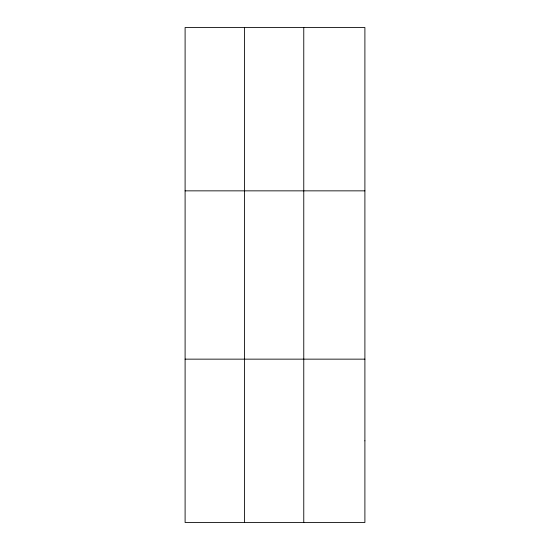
<?xml version="1.0" encoding="UTF-8"?>
<svg xmlns="http://www.w3.org/2000/svg" width="550" height="550" viewBox="0 0 550 550"><rect width="100%" height="100%" fill="white"/><g stroke="black" fill="none" stroke-linecap="round" stroke-linejoin="round"><path stroke-width="0.82" d="M244.434 522.5L244.434 27.5M303.765 522.5L303.765 27.5M185.103 190.85L364.897 190.85M185.103 359.15L364.897 359.15M364.897 440.825L364.897 522.5L185.103 522.5L185.103 27.5L364.897 27.5L364.897 440.825"/></g></svg>
